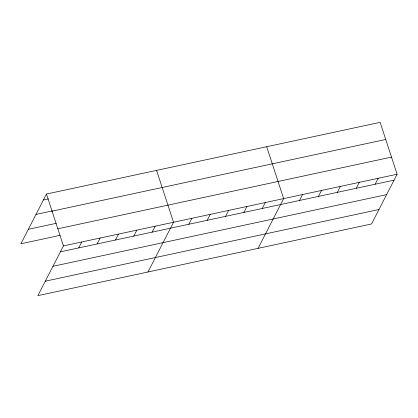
<?xml version="1.0" encoding="UTF-8"?>
<svg xmlns="http://www.w3.org/2000/svg" width="418" height="418" viewBox="0 0 418 418"><rect width="100%" height="100%" fill="white"/><g stroke="black" fill="none" stroke-linecap="round" stroke-linejoin="round"><path stroke-width="0.63" d="M46.461 194.036L63.426 245.915L37.86 295.651L371.539 223.964L397.1 174.228L380.14 122.349L46.461 194.036L20.9 243.772L60.135 235.344M78.73 247.9L81.776 241.97M97.081 243.96L100.127 238.03M115.431 240.016L118.482 234.085M133.786 236.076L136.832 230.14M152.136 232.131L155.182 226.201M147.972 271.998L173.538 222.256L156.578 170.377M188.842 224.247L191.888 218.316M207.192 220.302L210.244 214.371M225.548 216.357L228.594 210.426M243.898 212.417L246.944 206.487M262.248 208.472L265.299 202.542M258.089 248.339L283.65 198.602L266.689 146.718M299.513 200.468L302.559 194.537M318.417 196.408L321.468 190.477M337.326 192.343L340.377 186.412M356.235 188.283L359.281 182.352M375.145 184.218L378.191 178.287M43.415 199.966L48.478 198.879M35.985 214.424L52.438 210.886M52.062 211.153L385.736 139.466M28.33 229.315L56.174 223.332M57.825 228.792L391.504 157.105M63.426 245.915L397.1 174.228M60.375 251.845L394.054 180.158M52.945 266.303L386.624 194.616M45.29 281.199L378.969 209.507"/></g></svg>
